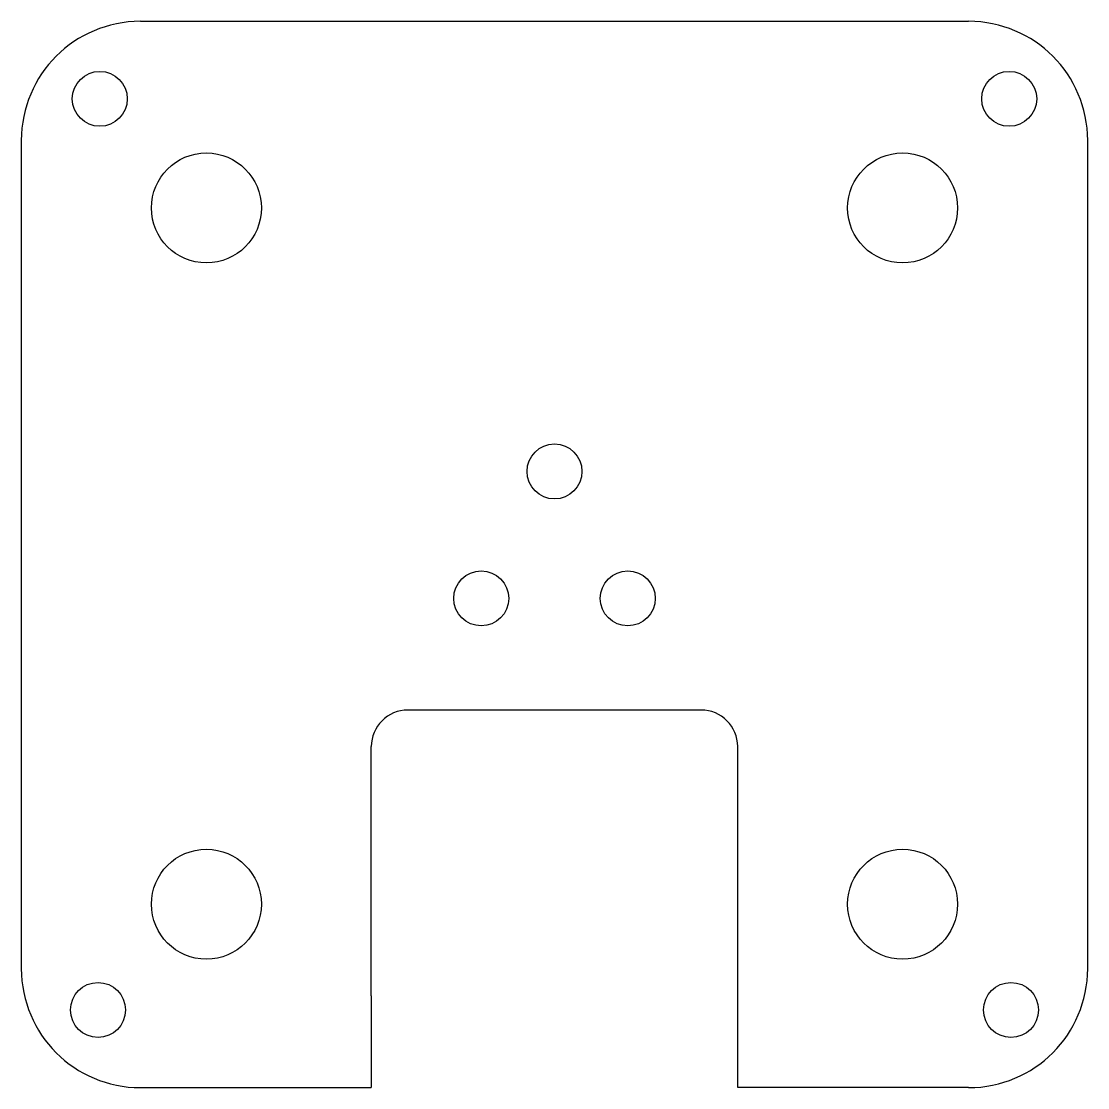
# Model space of a CAD drawing. Header units: millimetres. Extents: x -29.1 to 29.1, y -29 to 29.2.
import ezdxf

# ---------------------------------------------------------------- set-up
doc = ezdxf.new("R2010")
doc.units = ezdxf.units.MM
doc.layers.add('Sketch021', color=7, linetype='CONTINUOUS')

msp = doc.modelspace()

# ---------------------------------------------------------------- linework, layer by layer
at = {"layer": 'Sketch021'}
for p, q in [((-22.6, 29.187), (22.6, 29.187)), ((-29.1, 22.687), (-29.1, -22.513)), ((29.1, -22.513), (29.1, 22.687)), ((8, -8.401), (-8, -8.401)), ((-10, -24), (-10, -10.401)), ((10, -24), (10, -10.401)), ((-10, -24), (-10, -29.013)), ((10, -29.013), (10, -24)), ((-22.6, -29.013), (-10, -29.013)), ((22.6, -29.013), (10, -29.013))]:
    msp.add_line(p, q, dxfattribs=at)
for centre, radius in [((-24.817, 24.957), 1.5), ((24.817, 24.957), 1.5), ((-19, 19), 3), ((19, 19), 3), ((0, 4.619), 1.5), ((-4, -2.309), 1.5), ((4, -2.309), 1.5), ((-19, -19), 3), ((19, -19), 3), ((-24.915, -24.773), 1.5), ((24.915, -24.773), 1.5)]:
    msp.add_circle(centre, radius, dxfattribs=at)
for centre, radius, start, end in [((-22.6, 22.687), 6.5, 90, -180), ((22.6, 22.687), 6.5, 0, 90), ((-8, -10.401), 2, 90, 180), ((8, -10.401), 2, 0, 90), ((-22.6, -22.513), 6.5, -180, -90), ((22.6, -22.513), 6.5, -90, 0)]:
    msp.add_arc(centre, radius, start, end, dxfattribs=at)

doc.saveas('drawing.dxf')
